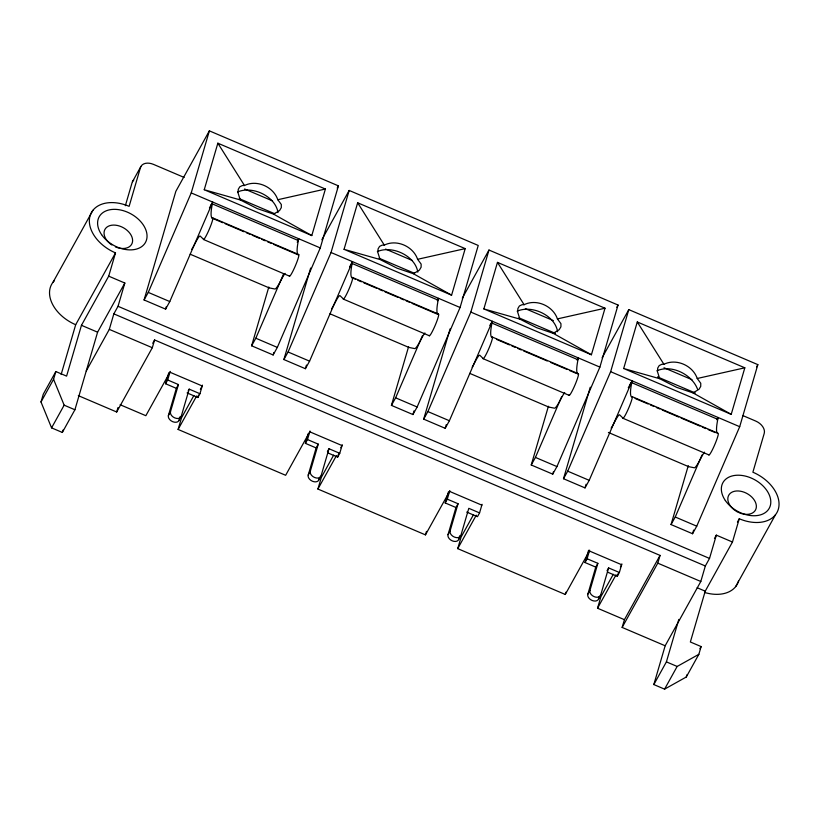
<?xml version="1.0" encoding="UTF-8"?>
<svg xmlns="http://www.w3.org/2000/svg" width="820" height="820" viewBox="0 0 820 820"><rect width="100%" height="100%" fill="white"/><g stroke="black" fill="none" stroke-linecap="round" stroke-linejoin="round"><path stroke-width="1.23" d="M278 212.575C275.52 196.216 252.263 185.402 237.533 192.013M417.81 272.158C415.33 255.809 392.062 244.995 377.343 251.607M557.61 331.752C555.14 315.392 531.872 304.579 517.154 311.2M108.701 276.156L124.835 283.033L97.59 332.182L74.907 409.764L62.33 432.447L51.578 427.866L41 401.984L43.265 394.225L55.842 371.542L66.594 376.124L81.457 325.314L108.701 276.156L115.507 252.888A35.291 23.934 29 0 1 90.056 215.855A35.291 23.934 29 0 1 129.119 206.343L140.466 167.546A11.767 7.974 29 0 1 153.483 164.379L184.131 177.438M41 401.984L53.577 379.291L55.842 371.542M61.131 374.514L75.686 324.72L115.507 252.888M125.347 205.707L132.082 182.675A11.767 7.974 29 0 1 133.762 180.051M62.33 432.447L63.037 430.018M86.243 370.978L109.306 329.384L113.836 313.865L118.029 306.301L124.835 283.033M209.438 207.931L212.728 202.079L169.781 301.565L165.589 309.13L144.074 299.956L175.839 191.347L209.366 130.851L338.424 185.863L320.271 247.927L277.324 347.403L273.132 354.968L251.617 345.794L268.796 287.061M78.32 395.64L116.686 411.999L117.988 407.56M144.074 299.956L148.266 292.391L191.224 192.915L209.366 130.851M116.686 411.999L152.315 347.721L154.59 339.962L660.049 555.406L657.784 563.155L622.144 627.433L665.163 645.77L653.827 684.556L664.579 689.149L686.268 677.012L698.845 654.329L701.11 646.57L690.358 641.988L705.22 591.179L732.465 542.02L739.271 518.752A35.291 23.934 29 0 0 778.334 509.23A35.291 23.934 29 0 0 752.883 472.207L764.219 433.411A11.767 7.974 29 0 0 755.732 421.07L742.776 415.545M165.589 309.13L166.306 306.68M204.241 189.738L217.853 143.192L325.396 189.03L311.795 235.576L204.241 189.738L240.27 199.936L257.234 208.587L273.583 214.133L311.795 235.576M187.093 392.923L197.845 397.505L199.947 393.723L189.184 389.141L181.251 416.293L179.149 420.076A5.883 3.987 29 0 1 172.641 421.664A5.883 3.987 29 0 1 168.397 415.494L176.341 388.342L165.578 383.75L168.807 372.721M165.578 383.75L167.68 379.978L170.191 371.388M168.397 415.494L170.488 411.712L178.432 384.559L167.68 379.978M179.149 420.076L180.185 416.529M340.782 447.792L342.022 445.557L309.755 431.802L285.647 475.292L178.104 429.444L181.507 417.81L193.868 395.517M197.845 397.505L198.563 395.055M199.947 393.723L202.448 385.144M273.132 354.968L273.839 352.528M349.545 267.074L352.538 261.672L309.581 361.159L305.399 368.713L283.884 359.549L310.647 268.027M283.884 359.549L288.076 351.985L331.034 252.509L349.176 190.445L478.234 245.457L460.081 307.51L417.134 406.997L412.942 414.551L391.427 405.387L408.606 346.645M305.399 368.713L306.465 365.043M344.051 249.331L357.663 202.786L465.206 248.624L451.594 295.169L344.051 249.331L380.08 259.53L397.034 268.181L413.393 273.726L451.594 295.169M327.979 452.968L337.655 457.099L339.746 453.316L328.994 448.735L321.061 475.887L318.959 479.659A5.883 3.987 29 0 1 312.451 481.248A5.883 3.987 29 0 1 308.207 475.077L316.141 447.925L305.388 443.343L308.258 433.534M305.388 443.343L307.49 439.561L310.001 430.982M308.207 475.077L310.298 471.295L318.242 444.143L307.49 439.561M318.959 479.659L319.646 477.301M481.822 505.151L449.565 491.395L425.457 534.876L317.914 489.038L321.317 477.404L333.678 455.1M337.655 457.099L338.732 453.419M339.746 453.316L342.258 444.727M412.942 414.551L414.008 410.892M489.95 325.581L492.348 321.266L449.391 420.742L445.198 428.306L423.694 419.143L450.098 328.84M423.694 419.143L427.886 411.578L470.844 312.092L488.986 250.038L618.044 305.04L599.891 367.104L556.934 466.58L552.741 474.144L531.237 464.981L548.416 406.238M445.198 428.306L446.275 424.637M483.861 308.925L497.473 262.379L605.016 308.217L591.404 354.763L483.861 308.925L519.89 319.123L536.844 327.764L553.203 333.32L591.404 354.763M425.457 534.876L426.482 531.391M466.703 512.1L477.465 516.682L479.556 512.91L468.804 508.318L460.86 535.47L458.769 539.252A5.883 3.987 29 0 1 452.261 540.841A5.883 3.987 29 0 1 448.017 534.671L455.951 507.518L445.198 502.937L448.427 491.897M445.198 502.937L447.289 499.154L449.801 490.575M448.017 534.671L450.108 530.889L458.052 503.736L447.289 499.154M458.769 539.252L459.805 535.716M620.402 566.968L621.632 564.734L589.375 550.989L565.267 594.469L457.724 548.631L461.127 536.997L473.488 514.693M479.556 512.91L482.068 504.32M552.741 474.144L553.459 471.705M628.264 387.788L632.159 380.859L589.201 480.335L585.008 487.9L563.504 478.726L590.267 387.204M563.504 478.726L567.696 471.172L610.644 371.685L628.797 309.622L757.844 364.633L739.701 426.697L696.744 526.173L692.551 533.738L671.047 524.564L688.226 465.832M585.008 487.9L586.085 484.23M623.672 368.518L637.284 321.973L744.826 367.811L731.214 414.356L623.672 368.518L659.7 378.707L676.654 387.358L693.013 392.903L731.214 414.356M565.267 594.469L565.943 592.143M607.589 572.155L617.265 576.275L619.366 572.493L608.614 567.911L600.67 595.064L598.579 598.846A5.883 3.987 29 0 1 592.06 600.435A5.883 3.987 29 0 1 587.817 594.264L595.761 567.112L585.008 562.53L588.596 550.261M585.008 562.53L587.099 558.748L589.611 550.159M587.817 594.264L589.918 590.482L597.862 563.33L587.099 558.748M598.579 598.846L599.266 596.489M622.144 627.433L624.42 619.684L597.534 608.225L600.937 596.581L613.298 574.287M617.265 576.275L617.983 573.826M619.366 572.493L621.878 563.914M692.551 533.738L693.628 530.079M653.827 684.556L666.404 661.873L678.806 619.448M665.163 645.77L700.803 581.493L705.333 565.984L709.525 558.42L716.332 535.142L732.465 542.02M686.268 677.012L686.914 674.798M251.617 345.794L255.809 338.229L283.607 273.87M297.25 242.269L298.767 238.753L297.568 240.916M391.427 405.387L395.619 397.823L422.402 335.8M437.562 300.684L438.577 298.347L437.378 300.51M531.237 464.981L535.429 457.416L561.71 396.562M577.372 360.277L578.387 357.94L577.188 360.093M671.047 524.564L675.239 517.01L702.022 454.977M717.182 419.871L718.187 417.523L716.998 419.686M53.085 282.141L92.916 210.299M132.471 181.702L140.855 166.573M51.578 427.866L64.155 405.172L53.577 379.291M152.745 343.283L154.59 339.962M176.341 388.342L178.432 384.559M188.139 391.027L189.184 389.141M178.104 429.444L196.646 395.998M200.357 389.315L202.212 385.964L169.945 372.218L145.847 415.699L120.13 404.731M337.184 188.098L338.424 185.863M321.85 239.737L349.176 190.445M316.141 447.925L318.242 444.143M327.426 451.564L328.994 448.735M317.914 489.038L336.456 455.592M462.285 298.213L488.986 250.038M455.951 507.518L458.052 503.736M457.724 548.631L476.266 515.185M616.794 307.285L618.044 305.04M602.095 357.797L628.797 309.622M595.761 567.112L597.862 563.33M607.036 570.751L608.614 567.911M597.534 608.225L616.076 574.769M756.604 366.878L757.844 364.633M624.42 619.684L660.049 555.406M714.476 538.494L716.332 535.142M737.436 522.063L739.271 518.752M664.579 689.149L677.156 666.455L698.845 654.329M699.911 648.733L701.11 646.57M735.653 586.618L775.474 514.786M656.963 370.784C671.601 364.254 691.967 374.433 697.523 389.131M240.27 199.936L238.025 192.823L238.282 189.297L239.788 186.806L242.423 185.515L244.493 185.525C256.803 179.354 273.48 186.806 277.795 199.721L281.332 204.508L281.301 207.634L279.579 210.535L273.583 214.133M380.08 259.53L377.835 252.416L378.092 248.89L379.588 246.389L382.222 245.108L384.293 245.108C396.613 238.938 413.29 246.389 417.606 259.304L421.142 264.101L421.111 267.217L419.379 270.128L413.393 273.726M519.89 319.123L517.635 312.01L517.902 308.474L519.398 305.983L522.032 304.702L524.103 304.702C536.423 298.531 553.1 305.983 557.415 318.898L560.952 323.695L560.921 326.811L559.189 329.722L553.203 333.32M659.7 378.707L657.445 371.593L657.712 368.067L659.208 365.577L661.842 364.285L663.913 364.295C676.233 358.125 692.91 365.577 697.226 378.491L700.762 383.288L700.731 386.404L698.999 389.305L693.013 392.903M277.795 199.721L325.396 189.03M417.606 259.304L465.206 248.624M557.415 318.898L605.016 308.217M697.226 378.491L744.826 367.811M190.158 254.2L269.124 287.861L274.925 289.019A25.01 2.778 -66.9 0 0 279.487 283.115L281.465 279.435A17.65 1.958 -66.9 0 1 285.104 273.388M469.778 373.387L548.734 407.038L554.545 408.196A25.01 2.778 -66.9 0 0 559.096 402.302L561.085 398.612A17.65 1.958 -66.9 0 1 564.724 392.565M608.399 432.468L688.544 466.631L694.355 467.789A25.01 2.778 -66.9 0 0 698.906 461.885L700.895 458.206A17.65 1.958 -66.9 0 1 704.534 452.158M244.585 188.989L272.568 200.921M385.564 249.075L412.378 260.514M525.364 308.668L553.356 320.599M664.005 367.76L691.998 379.691M239.296 198.645L274.649 213.712M379.106 258.228L414.459 273.306M518.916 317.822L555.447 333.391M657.537 376.913L695.257 392.985M191.224 192.915L320.271 247.927M331.034 252.509L460.081 307.51M470.844 312.092L599.891 367.104M610.644 371.685L739.701 426.697M212.103 203.801L298.213 240.506M351.913 263.394L438.023 300.099M491.713 322.988L577.823 359.683M631.523 382.581L717.633 419.276M212.667 217.853L298.705 254.518M352.477 277.437L438.515 314.111M492.287 337.03L578.326 373.705M632.097 396.624L718.125 433.288A11.767 1.302 -66.9 0 1 714.312 445.68A11.767 1.302 -66.9 0 1 708.798 454.557M211.129 204.938A7.534 0.84 -66.9 0 1 212.226 204.303L211.888 206.281A112.33 12.474 -66.9 0 0 212.165 218.181L222.773 222.702M225.131 223.706L243.981 231.742M246.338 232.747L249.874 234.253M252.232 235.258L259.304 238.282M261.662 239.286L265.198 240.793M267.556 241.797L271.092 243.304M273.449 244.309L298.193 254.856A11.767 1.302 -66.9 0 1 295.497 265.495A11.767 1.302 -66.9 0 1 289.368 275.776M350.447 265.362A7.534 0.84 -66.9 0 1 352.036 263.896L351.698 265.875A112.33 12.474 -66.9 0 0 351.975 277.775L355.501 279.282M357.858 280.286L361.394 281.793M363.752 282.797L376.718 288.322M379.076 289.327L382.612 290.833M384.969 291.838L397.936 297.363M400.293 298.367L403.829 299.874M406.187 300.878L409.723 302.385M412.081 303.39L438.003 314.449A11.767 1.302 -66.9 0 1 435.307 325.079A11.767 1.302 -66.9 0 1 429.178 335.37M496.489 339.377L509.456 344.902M511.813 345.907L515.349 347.413M517.707 348.418L521.243 349.925M523.601 350.929L547.176 360.974M550.702 362.481L567.204 369.512M569.562 370.517L576.634 373.53M635.121 398.458L648.087 403.983M650.444 404.988L653.981 406.494M656.338 407.499L659.874 409.016M662.232 410.02L678.724 417.052M681.082 418.056L699.942 426.092M702.299 427.097L705.835 428.604M708.193 429.608L715.265 432.622M203.534 239.512L289.573 276.186M343.344 299.105L429.372 335.78M483.144 358.699L569.182 395.363M622.954 418.282L708.992 454.956M329.968 313.793L408.934 347.444L414.735 348.603A25.01 2.778 -66.9 0 0 419.297 342.709L421.275 339.019A17.65 1.958 -66.9 0 1 424.914 332.971M148.266 292.391L169.781 301.565M255.809 338.229L277.324 347.403M288.076 351.985L309.581 361.159M395.619 397.823L417.134 406.997M427.886 411.578L449.391 420.742M535.429 457.416L556.934 466.58M567.696 471.172L589.201 480.335M675.239 517.01L696.744 526.173M118.029 306.301L709.525 558.42M113.836 313.865L705.333 565.984M109.306 329.384L152.315 347.721M657.784 563.155L700.803 581.493M81.457 325.314L97.59 332.182M697.154 587.735L705.22 591.179M64.155 405.172L74.907 409.764M666.404 661.873L677.156 666.455M637.284 321.973L663.913 364.295M497.473 262.379L524.103 304.702M357.663 202.786L384.293 245.108M217.853 143.192L244.493 185.525M600.67 595.064A5.883 3.987 29 0 1 594.162 596.652A5.883 3.987 29 0 1 589.918 590.482M460.86 535.47A5.883 3.987 29 0 1 454.352 537.059A5.883 3.987 29 0 1 450.108 530.889M321.061 475.887A5.883 3.987 29 0 1 314.542 477.465A5.883 3.987 29 0 1 310.298 471.295M181.251 416.293A5.883 3.987 29 0 1 174.732 417.882A5.883 3.987 29 0 1 170.488 411.712M717.254 433.185A112.33 12.474 -66.9 0 1 717.346 421.726L717.695 419.748A7.534 0.84 -66.9 0 0 717.336 419.379M688.544 466.631A11.767 1.302 -66.9 0 1 688.349 466.221M611.136 428.112A25.01 2.778 -66.9 0 0 612.878 425.221L614.856 421.531A17.65 1.958 -66.9 0 1 619.592 414.828L622.759 417.882A11.767 1.302 -66.9 0 0 628.889 407.591A11.767 1.302 -66.9 0 0 631.584 396.952A112.33 12.474 -66.9 0 1 631.308 385.062L631.656 383.083A7.534 0.84 -66.9 0 0 630.97 383.094M630.067 384.549A7.534 0.84 -66.9 0 1 630.775 383.37M577.444 373.602A112.33 12.474 -66.9 0 1 577.536 362.143L577.885 360.164A7.534 0.84 -66.9 0 0 577.526 359.785M490.257 324.956A7.534 0.84 -66.9 0 1 491.846 323.49L491.508 325.468A112.33 12.474 -66.9 0 0 491.774 337.368A11.767 1.302 -66.9 0 1 489.079 347.998A11.767 1.302 -66.9 0 1 482.949 358.289L479.782 355.234A17.65 1.958 -66.9 0 0 475.046 361.938L473.068 365.628A25.01 2.778 -66.9 0 1 472.156 367.186M577.813 374.033A11.767 1.302 -66.9 0 1 575.117 384.672A11.767 1.302 -66.9 0 1 568.988 394.963M548.734 407.038A11.767 1.302 -66.9 0 1 548.539 406.638M331.516 308.935A25.01 2.778 -66.9 0 0 333.258 306.034L335.236 302.354A17.65 1.958 -66.9 0 1 339.972 295.641L343.149 298.705A11.767 1.302 -66.9 0 0 349.269 288.414A11.767 1.302 -66.9 0 0 351.975 277.775M438.003 314.449A112.33 12.474 -66.9 0 1 437.726 302.549L438.075 300.571A7.534 0.84 -66.9 0 0 437.388 300.581M191.706 249.341A25.01 2.778 -66.9 0 0 193.448 246.451L195.426 242.761A17.65 1.958 -66.9 0 1 200.162 236.058L203.339 239.112A11.767 1.302 -66.9 0 0 209.459 228.821A11.767 1.302 -66.9 0 0 212.165 218.181M269.124 287.861A11.767 1.302 -66.9 0 1 268.929 287.451M210.637 205.779A7.534 0.84 -66.9 0 1 210.894 205.328M297.834 254.415A112.33 12.474 -66.9 0 1 297.926 242.956L298.265 240.977A7.534 0.84 -66.9 0 0 297.906 240.608M734.812 510.296A15.293 10.373 29 0 1 732.793 491.795A15.293 10.373 29 0 1 755.353 502.014A15.293 10.373 29 0 1 742.858 513.945M741.936 513.72A15.293 10.373 29 0 1 739.148 512.746M738.236 512.336A15.293 10.373 29 0 1 735.622 510.86M111.868 244.995A15.293 10.373 29 0 1 108.271 226.269A15.293 10.373 29 0 1 131.128 235.217A15.293 10.373 29 0 1 120.345 248.306M119.105 248.081A15.293 10.373 29 0 1 115.384 246.881M75.686 324.72A35.291 23.934 29 0 1 54.499 280.573M738.512 581.072A35.291 23.934 29 0 1 704.8 592.522M101.598 234.663A26.465 17.948 29 0 0 144.371 244.093A26.465 17.948 29 0 0 120.981 210.084A26.465 17.948 29 0 0 101.598 234.663M725.351 500.528A26.465 17.948 29 0 0 768.125 509.958A26.465 17.948 29 0 0 744.745 475.948A26.465 17.948 29 0 0 725.351 500.528"/></g></svg>
